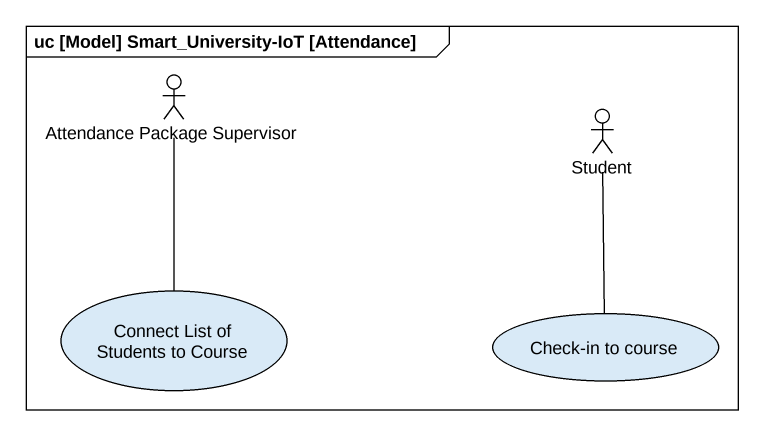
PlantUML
@startuml
mainframe uc [Model] Smart_University-IoT [Attendance]
actor "Attendance Package Supervisor" as Attendance_Package
actor Student
usecase "Connect List of Students to Course" as Connect_List_of_Students_to
usecase "Check-in to course" as Check_in_to_course
Attendance_Package -- Connect_List_of_Students_to
Student -- Check_in_to_course
@enduml
